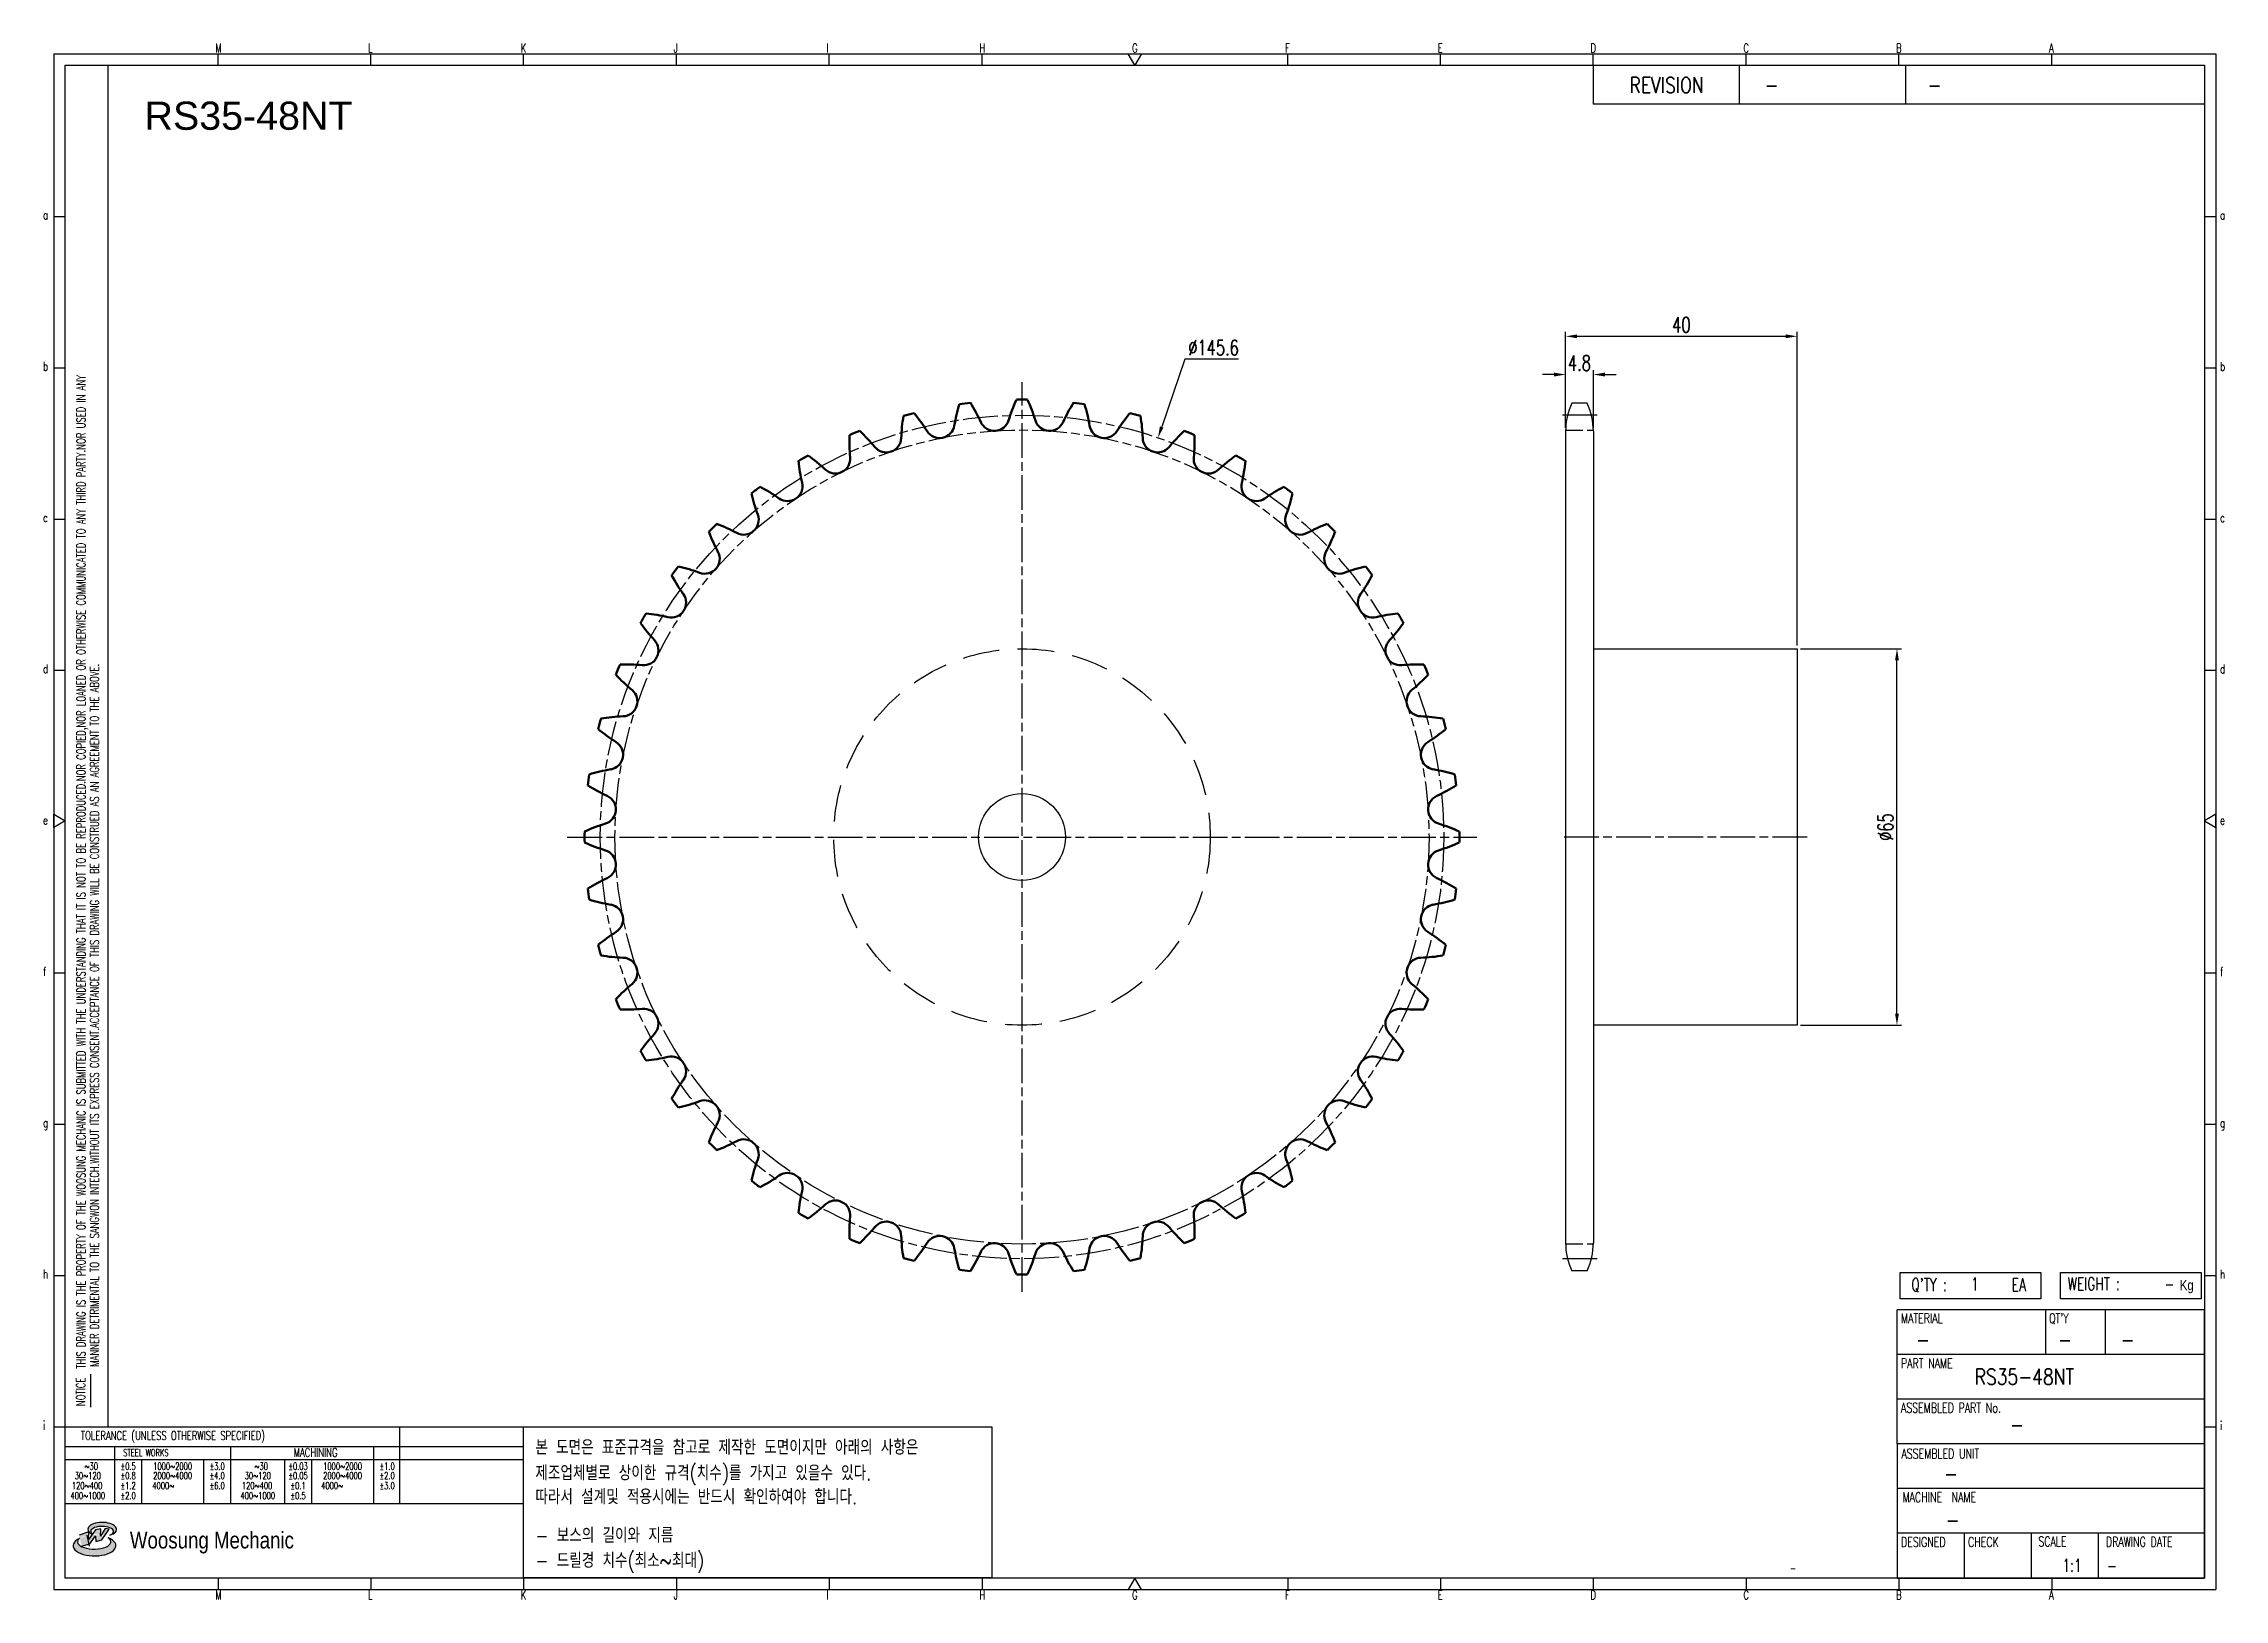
# Model space of a CAD drawing. Header units: millimetres. Extents: x -44812 to -44435, y 1096 to 1364.
import ezdxf
from ezdxf.enums import TextEntityAlignment as Align

# ---------------------------------------------------------------- set-up
doc = ezdxf.new("R2010")
doc.units = ezdxf.units.MM
for name, pattern in [('AM_ISO02W050', [7.5, 6, -1.5]), ('AM_ISO02W050x2', [3.75, 3, -0.75]), ('AM_ISO08W050', [18, 12, -1.5, 3, -1.5]), ('AM_ISO08W050x2', [9, 6, -0.75, 1.5, -0.75]), ('HIDDEN', [9.525, 6.35, -3.175])]:
    doc.linetypes.add(name, pattern=pattern)
for name, color, linetype, lineweight in [('AM_0N', 7, 'Continuous', 50), ('AM_3N', 6, 'AM_ISO02W050', 25), ('AM_7', 4, 'AM_ISO08W050', 25), ('AM_7N', 4, 'AM_ISO08W050', 25)]:
    doc.layers.add(name, color=color, linetype=linetype, lineweight=lineweight)
for name, color, linetype in [('HL', 2, 'HIDDEN'), ('S-DIM', 7, 'Continuous'), ('TITLE', 7, 'Continuous'), ('도면레이아웃', 7, 'Continuous')]:
    doc.layers.add(name, color=color, linetype=linetype)
doc.styles.add('HAN', font='ROMANS.shx', dxfattribs={"width": 0.7, "bigfont": 'whgtxt.shx'})
doc.styles.add('HKD_ST2', font='romans.shx', dxfattribs={"width": 0.7, "height": 4, "bigfont": '@extfont2.shx'})
doc.styles.add('HSG', font='SIMPLEX.shx', dxfattribs={"width": 0.7, "bigfont": 'HSG.shx'})
doc.styles.add('ROMANS', font='romans.shx', dxfattribs={"width": 0.7, "bigfont": 'whgtxt.shx'})
doc.styles.add('SLDTEXTSTYLE4', font='arial.ttf', dxfattribs={"width": 0.8})
doc.styles.get("Standard").update_dxf_attribs({"font": 'arial.ttf'})
doc.dimstyles.new('APP3.5', dxfattribs={"dimscale": 1.1, "dimtxt": 2.4, "dimasz": 1.8, "dimexe": 0.7, "dimexo": 0.5, "dimgap": 0.6, "dimtad": 1, "dimtoh": 1, "dimdec": 1, "dimrnd": 0.01, "dimzin": 9, "dimdsep": 46, "dimtxsty": 'HSG', "dimcen": 0, "dimclrd": 1, "dimclre": 1, "dimclrt": 256, "dimazin": 2, "dimtp": 1, "dimtm": 1, "dimtfac": 0.5, "dimtdec": 1, "dimtofl": 0, "dimtmove": 0, "dimatfit": 3, "dimfxl": 0, "dimtvp": 1, "dimtolj": 2, "dimlwd": -1, "dimlwe": -1, "dimarcsym": 0})

# ---------------------------------------------------------------- blocks, each defined once
blk = doc.blocks.new('SUYWSHJH')
at = {"layer": '도면레이아웃'}
h = blk.add_hatch(color=10, dxfattribs=at)
h.paths.add_polyline_path([(1.544, 35.177), (1.554, 34.966), (1.779, 35.034), (2.054, 35.422), (1.908, 35.446), (1.728, 35.167), (1.741, 35.439), (1.547, 35.405), (1.292, 35.041), (1.295, 35.33), (0.943, 35.208), (1.03, 34.8), (1.336, 34.885)])
edge = h.paths.add_edge_path()
edge.add_ellipse((1.795, 35.421), major_axis=(-0.53, 0), ratio=0.487785, start_angle=122.36065, end_angle=403.39574)
edge.add_line((1.411, 35.244), (1.419, 35.261))
edge.add_ellipse((1.798, 35.344), major_axis=(-0.423, 0), ratio=0.444396, start_angle=131.58977, end_angle=386.19408, ccw=False)
edge = h.paths.add_edge_path()
edge.add_ellipse((1.512, 34.815), major_axis=(-0.793, 0), ratio=0.480113, start_angle=314.67633, end_angle=590.85213)
edge.add_ellipse((1.501, 34.958), major_axis=(-0.62, 0), ratio=0.43311, start_angle=331.7024, end_angle=574.42495, ccw=False)
for p, q in [((0, 90.118), (80.15, 90.118)), ((0, 90.118), (0, 33.191)), ((6.089, 89.693), (6.089, 90.118)), ((11.753, 89.693), (11.753, 90.118)), ((17.418, 89.693), (17.418, 90.118)), ((23.082, 89.693), (23.082, 90.118)), ((28.746, 89.693), (28.746, 90.118)), ((34.411, 89.693), (34.411, 90.118)), ((45.739, 89.693), (45.739, 90.118)), ((51.404, 89.693), (51.404, 90.118)), ((57.068, 89.693), (57.068, 90.118)), ((62.732, 89.693), (62.732, 90.118)), ((68.397, 89.693), (68.397, 90.118)), ((74.061, 89.693), (74.061, 90.118)), ((80.15, 90.118), (80.15, 33.191)), ((0, 84.085), (0.425, 84.085)), ((79.725, 84.085), (80.15, 84.085)), ((0, 78.478), (0.425, 78.478)), ((79.725, 78.478), (80.15, 78.478)), ((0, 72.87), (0.425, 72.87)), ((79.725, 72.87), (80.15, 72.87)), ((0, 67.262), (0.425, 67.262)), ((79.725, 67.262), (80.15, 67.262)), ((0, 56.047), (0.425, 56.047)), ((79.725, 56.047), (80.15, 56.047)), ((0, 50.439), (0.425, 50.439)), ((79.725, 50.439), (80.15, 50.439)), ((0, 44.832), (0.425, 44.832)), ((79.725, 44.832), (80.15, 44.832)), ((1.377, 39.947), (1.377, 41.174)), ((0, 39.224), (0.425, 39.224)), ((79.725, 39.224), (80.15, 39.224)), ((0, 33.191), (80.15, 33.191)), ((6.089, 33.616), (6.089, 33.191)), ((11.753, 33.616), (11.753, 33.191)), ((17.418, 33.616), (17.418, 33.191)), ((23.082, 33.616), (23.082, 33.191)), ((28.746, 33.616), (28.746, 33.191)), ((34.411, 33.616), (34.411, 33.191)), ((45.739, 33.616), (45.739, 33.191)), ((51.404, 33.616), (51.404, 33.191)), ((57.068, 33.616), (57.068, 33.191)), ((62.732, 33.616), (62.732, 33.191)), ((68.397, 33.616), (68.397, 33.191)), ((74.061, 33.616), (74.061, 33.191))]:
    blk.add_line(p, q)
at = {"color": 2}
for p, q in [((2.017, 39.224), (2.017, 89.693)), ((0.425, 39.224), (17.418, 39.224)), ((12.816, 39.224), (12.816, 36.382)), ((17.418, 33.616), (17.418, 39.224)), ((0.425, 38.487), (17.418, 38.487)), ((0.425, 38.012), (17.418, 38.012)), ((2.257, 38.487), (2.257, 36.382)), ((3.257, 38.012), (3.257, 36.382)), ((5.557, 38.012), (5.557, 36.382)), ((6.557, 38.5), (6.557, 36.382)), ((8.557, 38.012), (8.557, 36.382)), ((9.557, 38.026), (9.557, 36.382)), ((11.857, 38.487), (11.857, 36.382)), ((0.425, 36.382), (17.418, 36.382))]:
    blk.add_line(p, q, dxfattribs=at)
at = {"color": 6, "ltscale": 0.5}
for p, q in [((57.068, 89.693), (57.068, 88.246)), ((62.47, 89.693), (62.47, 88.246)), ((68.635, 89.693), (68.635, 88.246)), ((79.725, 88.246), (57.068, 88.246)), ((68.336, 38.59), (68.336, 43.563)), ((79.725, 43.563), (68.336, 43.563)), ((73.827, 43.563), (73.827, 41.905)), ((76.037, 43.563), (76.037, 41.905)), ((79.725, 38.59), (79.725, 43.563)), ((79.725, 41.905), (68.336, 41.905)), ((79.725, 40.248), (68.336, 40.248)), ((68.336, 38.59), (68.336, 33.616)), ((79.725, 38.59), (68.336, 38.59)), ((79.725, 33.616), (79.725, 38.59)), ((79.725, 36.932), (68.336, 36.932)), ((79.725, 35.274), (68.336, 35.274)), ((70.822, 33.616), (70.822, 35.274)), ((73.309, 33.616), (73.309, 35.274)), ((75.796, 33.616), (75.796, 35.274)), ((68.336, 33.616), (79.725, 33.616))]:
    blk.add_line(p, q, dxfattribs=at)
for points in [[(40.075, 89.693), (39.83, 90.118), (40.32, 90.118)], [(0.425, 89.693), (79.725, 89.693), (79.725, 33.616), (0.425, 33.616)], [(0.425, 61.679), (0, 61.433), (0, 61.924)], [(79.725, 61.679), (80.15, 61.433), (80.15, 61.924)], [(40.075, 33.616), (39.83, 33.191), (40.32, 33.191)]]:
    blk.add_lwpolyline(points, close=True)
at = {"layer": 'TITLE', "color": 20}
for p, q in [((68.449, 43.961), (68.449, 44.936)), ((68.449, 44.936), (73.654, 44.936)), ((73.654, 44.936), (73.654, 43.961)), ((74.39, 43.961), (74.39, 44.936)), ((74.39, 44.936), (79.595, 44.936)), ((79.595, 44.936), (79.595, 43.961)), ((73.654, 43.961), (68.449, 43.961)), ((79.595, 43.961), (74.39, 43.961))]:
    blk.add_line(p, q, dxfattribs=at)
at = {"layer": '도면레이아웃'}
for p, q in [((1.295, 35.33), (0.943, 35.208)), ((1.03, 34.8), (1.336, 34.885)), ((1.224, 35.208), (1.311, 34.8)), ((1.224, 35.208), (1.224, 35.208)), ((1.547, 35.405), (1.292, 35.041)), ((1.292, 35.041), (1.295, 35.33)), ((1.336, 34.885), (1.544, 35.177)), ((1.419, 35.261), (1.411, 35.244)), ((1.544, 35.177), (1.554, 34.966)), ((1.741, 35.439), (1.547, 35.405)), ((1.554, 34.966), (1.779, 35.034)), ((1.908, 35.446), (1.728, 35.167)), ((1.728, 35.167), (1.741, 35.439)), ((1.779, 35.034), (2.054, 35.422)), ((2.054, 35.422), (1.908, 35.446))]:
    blk.add_line(p, q, dxfattribs=at)
for centre, major_axis, ratio, start_param, end_param in [((1.795, 35.421), (-0.53, 0), 0.487785, 2.135596, 7.040584), ((1.512, 34.815), (-0.793, 0), 0.480113, 5.492138, 10.312315), ((1.501, 34.958), (-0.62, 0), 0.43311, 5.789299, 10.025607), ((1.798, 35.344), (-0.423, 0), 0.444396, 2.296675, 6.740358)]:
    blk.add_ellipse(centre, major_axis=major_axis, ratio=ratio, start_param=start_param, end_param=end_param, dxfattribs=at)
at = {"color": 4, "style": 'HKD_ST2', "width": 0.7}
for s, p in [('M', (5.988, 90.164)), ('L', (11.652, 90.164)), ('K', (17.316, 90.164)), ('J', (22.981, 90.164)), ('I', (28.645, 90.164)), ('H', (34.309, 90.164)), ('G', (39.974, 90.164)), ('F', (45.638, 90.164)), ('E', (51.302, 90.164)), ('D', (56.967, 90.164)), ('C', (62.631, 90.164)), ('B', (68.295, 90.164)), ('A', (73.96, 90.164)), ('a', (-0.395, 83.976)), ('a', (80.305, 83.97)), ('b', (-0.395, 78.368)), ('b', (80.305, 78.362)), ('c', (-0.395, 72.76)), ('c', (80.305, 72.754)), ('d', (-0.395, 67.153)), ('d', (80.305, 67.147)), ('e', (-0.395, 61.545)), ('e', (80.305, 61.539)), ('f', (-0.395, 55.937)), ('f', (80.305, 55.931)), ('g', (-0.395, 50.33)), ('g', (80.305, 50.324)), ('h', (-0.395, 44.722)), ('h', (80.305, 44.716)), ('i', (-0.395, 39.114)), ('i', (80.305, 39.108)), ('M', (5.988, 32.824)), ('L', (11.652, 32.824)), ('K', (17.316, 32.824)), ('J', (22.981, 32.824)), ('I', (28.645, 32.824)), ('H', (34.309, 32.824)), ('G', (39.974, 32.824)), ('F', (45.638, 32.824)), ('E', (51.302, 32.824)), ('D', (56.967, 32.824)), ('C', (62.631, 32.824)), ('B', (68.295, 32.824)), ('A', (73.96, 32.824))]:
    blk.add_text(s, height=0.326, dxfattribs=at).set_placement(p)
for s, height, style, width, p in [('REVISION', 0.5806, 'HAN', 0.8, (58.415, 88.664)), ('-', 0.581, 'HAN', 0.8, (63.426, 88.664)), ('-', 0.581, 'HAN', 0.8, (69.468, 88.664)), ("Q'TY : ", 0.4746, 'HKD_ST2', 0.7, (68.857, 44.253)), ('1', 0.475, 'HKD_ST2', 0.7, (71.071, 44.275)), ('EA', 0.4746, 'HKD_ST2', 0.7, (72.578, 44.253)), ('WEIGHT : ', 0.4746, 'HKD_ST2', 0.7, (74.65, 44.286)), ('-', 0.581, 'HAN', 0.8, (69.029, 42.157)), ('-', 0.581, 'HAN', 0.8, (74.289, 42.157)), ('-', 0.581, 'HAN', 0.8, (76.623, 42.157)), ('-', 0.581, 'HAN', 0.8, (72.515, 39.013)), ('-', 0.581, 'HAN', 0.8, (70.067, 37.189)), ('-', 0.581, 'HAN', 0.8, (70.126, 35.48)), ('1:1', 0.4746, 'HKD_ST2', 0.7, (74.458, 33.848)), ('-', 0.475, 'HKD_ST2', 0.7, (76.112, 33.837))]:
    blk.add_text(s, height=height, dxfattribs=dict(style=style, width=width)).set_placement(p)
at = {"color": 1, "style": 'HKD_ST2', "width": 0.7}
for s, p in [(' THIS DRAWING IS THE PROPERTY OF THE WOOSUNG MECHANIC IS SUBMITTED WITH THE UNDERSTANDING THAT IT IS NOT TO BE REPRODUCED.NOR COPIED,NOR LOANED OR OTHERWISE COMMUNICATED TO ANY THIRD PARTY.NOR USED IN ANY', (1.173, 41.217)), ('MANNER DETRIMENTAL TO THE SANGWON INTECH.WITHOUT ITS EXPRESS CONSENT.ACCEPTANCE OF THIS DRAWING WILL BE CONSTRUED AS AN AGREEMENT TO THE ABOVE.', (1.672, 41.447))]:
    blk.add_text(s, height=0.326266, rotation=90, dxfattribs=at).set_placement(p)
at = {"style": 'HKD_ST2', "width": 0.7}
blk.add_text('-', height=0.475, dxfattribs=at).set_placement((78.613, 44.286), align=Align.RIGHT)
at = {"color": 4, "style": 'HKD_ST2', "width": 0.7}
for s, height, p in [('MATERIAL', 0.3651, (68.474, 43.425)), ("QT'Y", 0.3651, (73.965, 43.425)), ('PART NAME', 0.3651, (68.474, 41.756)), ('ASSEMBLED PART No.', 0.36511, (68.474, 40.109)), ('ASSEMBLED UNIT', 0.36511, (68.49, 38.408)), ('MACHINE  NAME', 0.36511, (68.532, 36.794)), ('DESIGNED', 0.3651, (68.474, 35.136)), ('CHECK', 0.3651, (70.961, 35.136)), ('SCALE', 0.3651, (73.566, 35.153)), ('DRAWING DATE', 0.36511, (76.071, 35.141))]:
    blk.add_text(s, height=height, dxfattribs=at).set_placement(p, align=Align.TOP_LEFT)
at = {"style": 'HKD_ST2', "width": 0.7}
blk.add_text('NOTICE', height=0.3263, rotation=90, dxfattribs=at).set_placement((1.163, 39.988))
for s, height, style, width, p in [('TOLERANCE (UNLESS OTHERWISE SPECIFIED)', 0.32627, 'HKD_ST2', 0.7, (4.417, 38.896)), ('-', 0.326, 'ROMANS', 0.65, (64.469, 33.975))]:
    blk.add_text(s, height=height, dxfattribs=dict(style=style, width=width)).set_placement(p, align=Align.MIDDLE_CENTER)
at = {"color": 4, "style": 'HKD_ST2', "width": 0.7}
for s, height, p in [('STEEL WORKS', 0.26101, (3.416, 38.268)), ('MACHINING', 0.3263, (9.707, 38.27)), ('%%P0.5', 0.261, (2.757, 37.762)), ('%%P0.8', 0.261, (2.757, 37.411)), ('%%P3.0', 0.261, (6.057, 37.762)), ('%%P4.0', 0.261, (6.057, 37.411)), ('%%P0.03', 0.261, (9.057, 37.762)), ('%%P0.05', 0.261, (9.057, 37.411)), ('%%P1.0', 0.261, (12.357, 37.762)), ('%%P2.0', 0.261, (12.357, 37.411)), ('%%P1.2', 0.261, (2.757, 37.045)), ('%%P2.0', 0.261, (2.757, 36.67)), ('%%P6.0', 0.261, (6.057, 37.045)), ('%%P0.1', 0.261, (9.057, 37.045)), ('%%P0.5', 0.261, (9.057, 36.67)), ('%%P3.0', 0.261, (12.357, 37.045))]:
    blk.add_text(s, height=height, dxfattribs=at).set_placement(p, align=Align.MIDDLE)
for s, height, p in [('30%%126120', 0.261, (1.263, 37.411)), ('%%12630', 0.261, (1.389, 37.762)), ('2000%%1264000', 0.26101, (4.407, 37.411)), ('1000%%1262000', 0.26101, (4.407, 37.762)), ('30%%126120', 0.261, (7.563, 37.411)), ('%%12630', 0.261, (7.689, 37.762)), ('2000%%1264000', 0.26101, (10.707, 37.411)), ('1000%%1262000', 0.26101, (10.707, 37.762)), ('400%%1261000', 0.26101, (1.263, 36.67)), ('120%%126400', 0.26101, (1.237, 37.045)), ('4000%%126', 0.261, (4.061, 37.045)), ('400%%1261000', 0.26101, (7.563, 36.67)), ('120%%126400', 0.26101, (7.537, 37.045)), ('4000%%126', 0.261, (10.321, 37.045))]:
    blk.add_text(s, height=height, dxfattribs=at).set_placement(p, align=Align.MIDDLE_CENTER)
at = {"color": 1, "style": 'SLDTEXTSTYLE4', "width": 0.8}
blk.add_text('Woosung Mechanic', height=0.61957, dxfattribs=at).set_placement((2.822, 34.711))
at = {"layer": 'TITLE', "width": 0.8}
blk.add_text('Kg', height=0.3789, dxfattribs=at).set_placement((78.807, 44.286))
blk = doc.blocks.new('*D548')
at = {"layer": 'Defpoints', "color": 0, "transparency": 16777216}
for p in [(-44508.97, 1259.98), (-44491.75, 1259.98), (-44508.97, 1194.98)]:
    blk.add_point(p, dxfattribs=at)
at = {"layer": 'S-DIM', "color": 1, "transparency": 16777216}
for p, q in [((-44508.42, 1259.98), (-44490.98, 1259.98)), ((-44491.75, 1196.96), (-44491.75, 1258)), ((-44508.42, 1194.98), (-44490.98, 1194.98))]:
    blk.add_line(p, q, dxfattribs=at)
for points in [[(-44492.08, 1258), (-44491.42, 1258), (-44491.75, 1259.98)], [(-44492.08, 1196.96), (-44491.42, 1196.96), (-44491.75, 1194.98)]]:
    blk.add_solid(points, dxfattribs=at)
at = {"layer": 'S-DIM', "transparency": 16777216, "insert": (-44493.73, 1229.19), "char_height": 2.64, "attachment_point": 5, "rotation": 90, "style": 'HSG'}
blk.add_mtext('\\A2;%%c65', dxfattribs=at)
blk = doc.blocks.new('*D549')
at = {"layer": 'Defpoints', "color": 0, "transparency": 16777216}
for p in [(-44544.17, 1307.33), (-44548.97, 1297.58), (-44544.17, 1297.58)]:
    blk.add_point(p, dxfattribs=at)
at = {"layer": 'S-DIM', "color": 1, "transparency": 16777216}
for p, q in [((-44550.95, 1307.33), (-44552.93, 1307.33)), ((-44548.97, 1298.13), (-44548.97, 1308.1)), ((-44544.17, 1298.13), (-44544.17, 1308.1)), ((-44542.19, 1307.33), (-44540.21, 1307.33))]:
    blk.add_line(p, q, dxfattribs=at)
for points in [[(-44550.95, 1307.66), (-44550.95, 1307), (-44548.97, 1307.33)], [(-44542.19, 1307.66), (-44542.19, 1307), (-44544.17, 1307.33)]]:
    blk.add_solid(points, dxfattribs=at)
at = {"layer": 'S-DIM', "transparency": 16777216, "insert": (-44546.57, 1309.31), "char_height": 2.64, "attachment_point": 5, "style": 'HSG'}
blk.add_mtext('\\A2;4.8', dxfattribs=at)
blk = doc.blocks.new('*D550')
at = {"layer": 'Defpoints', "color": 0, "transparency": 16777216}
for p in [(-44508.97, 1313.93), (-44548.97, 1297.58), (-44508.97, 1259.98)]:
    blk.add_point(p, dxfattribs=at)
at = {"layer": 'S-DIM', "color": 1, "transparency": 16777216}
for p, q in [((-44548.97, 1298.13), (-44548.97, 1314.7)), ((-44508.97, 1260.53), (-44508.97, 1314.7)), ((-44546.99, 1313.93), (-44510.95, 1313.93))]:
    blk.add_line(p, q, dxfattribs=at)
for points in [[(-44546.99, 1314.26), (-44546.99, 1313.6), (-44548.97, 1313.93)], [(-44510.95, 1314.26), (-44510.95, 1313.6), (-44508.97, 1313.93)]]:
    blk.add_solid(points, dxfattribs=at)
at = {"layer": 'S-DIM', "transparency": 16777216, "insert": (-44528.97, 1315.91), "char_height": 2.64, "attachment_point": 5, "style": 'HSG'}
blk.add_mtext('\\A2;40', dxfattribs=at)
blk = doc.blocks.new('*D551')
at = {"layer": 'Defpoints', "color": 0, "transparency": 16777216}
for p in [(-44619.35, 1296.41), (-44666.32, 1158.55)]:
    blk.add_point(p, dxfattribs=at)
at = {"layer": 'S-DIM', "color": 1, "transparency": 16777216}
for p, q in [((-44614.72, 1309.99), (-44618.71, 1298.28)), ((-44605.44, 1309.99), (-44614.72, 1309.99))]:
    blk.add_line(p, q, dxfattribs=at)
blk.add_solid([(-44619.02, 1298.39), (-44618.4, 1298.18), (-44619.35, 1296.41)], dxfattribs=at)
at = {"layer": 'S-DIM', "transparency": 16777216, "insert": (-44609.75, 1311.97), "char_height": 2.64, "attachment_point": 5, "style": 'HSG'}
blk.add_mtext('\\A2;∅145.6', dxfattribs=at)

msp = doc.modelspace()

# ---------------------------------------------------------------- linework, layer by layer
for p, q in [((-44545.24, 1302.38), (-44547.9, 1302.38)), ((-44548.97, 1297.58), (-44548.97, 1157.38)), ((-44544.17, 1297.58), (-44544.17, 1157.38)), ((-44545.24, 1152.58), (-44547.9, 1152.58))]:
    msp.add_line(p, q)
msp.add_lwpolyline([(-44544.17, 1259.98), (-44508.97, 1259.98), (-44508.97, 1194.98), (-44544.17, 1194.98)])
at = {"color": 4}
msp.add_lwpolyline([(-44728.89, 1125.66), (-44648.02, 1125.66), (-44648.02, 1099.54), (-44728.89, 1099.54)], close=True, dxfattribs=at)
msp.add_circle((-44642.83, 1227.48), 7.5)
for centre, start, end in [((-44537.67, 1297.58), 154.8633, 180), ((-44555.47, 1297.58), 0, 25.1367), ((-44537.67, 1157.38), 180, 205.1367), ((-44555.47, 1157.38), 334.8633, 0)]:
    msp.add_arc(centre, 11.3, start, end)
at = {"layer": 'AM_0N'}
for centre, radius, start, end in [((-44616.03, 1290.4), 30.48, 155.6008, 162.8125), ((-44642.83, 1227.48), 75.52, 89.2775, 90.7225), ((-44669.64, 1290.4), 30.48, 17.1875, 24.3992), ((-44633.23, 1295.2), 30.48, 170.6008, 177.8125), ((-44642.83, 1227.48), 75.52, 104.2775, 105.7225), ((-44685.01, 1281.32), 30.48, 32.1875, 39.3992), ((-44624.47, 1293.36), 30.48, 163.1008, 170.3125), ((-44642.83, 1227.48), 75.52, 96.7775, 98.2225), ((-44677.62, 1286.37), 30.48, 24.6875, 31.8992), ((-44647.6, 1300.17), 2.57, 204.6875, 342.8125), ((-44638.07, 1300.17), 2.57, 197.1875, 335.3125), ((-44608.05, 1286.37), 30.48, 148.1008, 155.3125), ((-44642.83, 1227.48), 75.52, 81.7775, 83.2225), ((-44661.2, 1293.36), 30.48, 9.6875, 16.8992), ((-44600.66, 1281.32), 30.48, 140.6008, 147.8125), ((-44642.83, 1227.48), 75.52, 74.2775, 75.7225), ((-44652.44, 1295.2), 30.48, 2.1875, 9.3992), ((-44642.15, 1295.87), 30.48, 178.1008, 185.3125), ((-44642.83, 1227.48), 75.52, 111.7775, 113.2225), ((-44691.68, 1275.35), 30.48, 39.6875, 46.8992), ((-44666.25, 1296.46), 2.57, 219.6875, 357.8125), ((-44657.05, 1298.92), 2.57, 212.1875, 350.3125), ((-44628.62, 1298.92), 2.57, 189.6875, 327.8125), ((-44619.42, 1296.46), 2.57, 182.1875, 320.3125), ((-44593.99, 1275.35), 30.48, 133.1008, 140.3125), ((-44642.83, 1227.48), 75.52, 66.7775, 68.2225), ((-44643.52, 1295.87), 30.48, 354.6875, 1.8992), ((-44642.83, 1227.48), 75.52, 119.2775, 120.7225), ((-44651.08, 1295.38), 30.48, 185.6008, 192.8125), ((-44697.51, 1268.57), 30.48, 47.1875, 54.3992), ((-44675.05, 1292.81), 2.57, 227.1875, 5.3125), ((-44610.62, 1292.81), 2.57, 174.6875, 312.8125), ((-44588.16, 1268.57), 30.48, 125.6008, 132.8125), ((-44642.83, 1227.48), 75.52, 59.2775, 60.7225), ((-44634.59, 1295.38), 30.48, 347.1875, 354.3992), ((-44642.83, 1227.48), 75.52, 126.7775, 128.2225), ((-44702.41, 1261.08), 30.48, 54.6875, 61.8992), ((-44683.3, 1288.05), 2.57, 234.6875, 12.8125), ((-44602.36, 1288.05), 2.57, 167.1875, 305.3125), ((-44583.26, 1261.08), 30.48, 118.1008, 125.3125), ((-44642.83, 1227.48), 75.52, 51.7775, 53.2225), ((-44659.87, 1293.72), 30.48, 193.1008, 200.3125), ((-44625.8, 1293.72), 30.48, 339.6875, 346.8992), ((-44642.83, 1227.48), 75.52, 134.2775, 135.7225), ((-44706.28, 1253.02), 30.48, 62.1875, 69.3992), ((-44690.86, 1282.25), 2.57, 242.1875, 20.3125), ((-44594.81, 1282.25), 2.57, 159.6875, 297.8125), ((-44579.39, 1253.02), 30.48, 110.6008, 117.8125), ((-44642.83, 1227.48), 75.52, 44.2775, 45.7225), ((-44697.6, 1275.51), 2.57, 249.6875, 27.8125), ((-44668.37, 1290.93), 30.48, 200.6008, 207.8125), ((-44588.07, 1275.51), 2.57, 152.1875, 290.3125), ((-44617.3, 1290.93), 30.48, 332.1875, 339.3992), ((-44642.83, 1227.48), 75.52, 141.7775, 143.2225), ((-44709.07, 1244.52), 30.48, 69.6875, 76.8992), ((-44576.6, 1244.52), 30.48, 103.1008, 110.3125), ((-44642.83, 1227.48), 75.52, 36.7775, 38.2225), ((-44703.4, 1267.95), 2.57, 257.1875, 35.3125), ((-44676.44, 1287.05), 30.48, 208.1008, 215.3125), ((-44582.27, 1267.95), 2.57, 144.6875, 282.8125), ((-44609.23, 1287.05), 30.48, 324.6875, 331.8992), ((-44642.83, 1227.48), 75.52, 149.2775, 150.7225), ((-44710.73, 1235.73), 30.48, 77.1875, 84.3992), ((-44574.94, 1235.73), 30.48, 95.6008, 102.8125), ((-44642.83, 1227.48), 75.52, 29.2775, 30.7225), ((-44683.92, 1282.16), 30.48, 215.6008, 222.8125), ((-44601.74, 1282.16), 30.48, 317.1875, 324.3992), ((-44708.17, 1259.7), 2.57, 264.6875, 42.8125), ((-44577.5, 1259.7), 2.57, 137.1875, 275.3125), ((-44642.83, 1227.48), 75.52, 156.7775, 158.2225), ((-44690.71, 1276.32), 30.48, 223.1008, 230.3125), ((-44711.22, 1226.79), 30.48, 84.6875, 91.8992), ((-44574.44, 1226.79), 30.48, 88.1008, 95.3125), ((-44594.96, 1276.32), 30.48, 309.6875, 316.8992), ((-44642.83, 1227.48), 75.52, 21.7775, 23.2225), ((-44711.81, 1250.89), 2.57, 272.1875, 50.3125), ((-44573.86, 1250.89), 2.57, 129.6875, 267.8125), ((-44642.83, 1227.48), 75.52, 164.2775, 165.7225), ((-44710.55, 1217.87), 30.48, 92.1875, 99.3992), ((-44575.12, 1217.87), 30.48, 80.6008, 87.8125), ((-44642.83, 1227.48), 75.52, 14.2775, 15.7225), ((-44696.67, 1269.66), 30.48, 230.6008, 237.8125), ((-44714.28, 1241.69), 2.57, 279.6875, 57.8125), ((-44571.39, 1241.69), 2.57, 122.1875, 260.3125), ((-44588.99, 1269.66), 30.48, 302.1875, 309.3992), ((-44708.72, 1209.12), 30.48, 99.6875, 106.8992), ((-44576.95, 1209.12), 30.48, 73.1008, 80.3125), ((-44642.83, 1227.48), 75.52, 171.7775, 173.2225), ((-44701.72, 1262.27), 30.48, 238.1008, 245.3125), ((-44583.95, 1262.27), 30.48, 294.6875, 301.8992), ((-44642.83, 1227.48), 75.52, 6.7775, 8.2225), ((-44715.52, 1232.24), 2.57, 287.1875, 65.3125), ((-44570.15, 1232.24), 2.57, 114.6875, 252.8125), ((-44705.76, 1200.67), 30.48, 107.1875, 114.3992), ((-44642.83, 1227.48), 75.52, 179.2775, 180.7225), ((-44579.91, 1200.67), 30.48, 65.6008, 72.8125), ((-44642.83, 1227.48), 75.52, 359.2775, 0.7225), ((-44705.76, 1254.29), 30.48, 245.6008, 252.8125), ((-44715.52, 1222.72), 2.57, 294.6875, 72.8125), ((-44570.15, 1222.72), 2.57, 107.1875, 245.3125), ((-44579.91, 1254.29), 30.48, 287.1875, 294.3992), ((-44701.72, 1192.69), 30.48, 114.6875, 121.8992), ((-44583.95, 1192.69), 30.48, 58.1008, 65.3125), ((-44642.83, 1227.48), 75.52, 186.7775, 188.2225), ((-44708.72, 1245.84), 30.48, 253.1008, 260.3125), ((-44576.95, 1245.84), 30.48, 279.6875, 286.8992), ((-44642.83, 1227.48), 75.52, 351.7775, 353.2225), ((-44714.28, 1213.27), 2.57, 302.1875, 80.3125), ((-44571.39, 1213.27), 2.57, 99.6875, 237.8125), ((-44696.67, 1185.3), 30.48, 122.1875, 129.3992), ((-44642.83, 1227.48), 75.52, 194.2775, 195.7225), ((-44588.99, 1185.3), 30.48, 50.6008, 57.8125), ((-44642.83, 1227.48), 75.52, 344.2775, 345.7225), ((-44710.55, 1237.09), 30.48, 260.6008, 267.8125), ((-44711.81, 1204.07), 2.57, 309.6875, 87.8125), ((-44573.86, 1204.07), 2.57, 92.1875, 230.3125), ((-44575.12, 1237.09), 30.48, 272.1875, 279.3992), ((-44690.71, 1178.64), 30.48, 129.6875, 136.8992), ((-44594.96, 1178.64), 30.48, 43.1008, 50.3125), ((-44642.83, 1227.48), 75.52, 201.7775, 203.2225), ((-44711.22, 1228.17), 30.48, 268.1008, 275.3125), ((-44708.17, 1195.26), 2.57, 317.1875, 95.3125), ((-44577.5, 1195.26), 2.57, 84.6875, 222.8125), ((-44574.44, 1228.17), 30.48, 264.6875, 271.8992), ((-44642.83, 1227.48), 75.52, 336.7775, 338.2225), ((-44683.92, 1172.8), 30.48, 137.1875, 144.3992), ((-44642.83, 1227.48), 75.52, 209.2775, 210.7225), ((-44601.74, 1172.8), 30.48, 35.6008, 42.8125), ((-44642.83, 1227.48), 75.52, 329.2775, 330.7225), ((-44710.73, 1219.23), 30.48, 275.6008, 282.8125), ((-44703.4, 1187.01), 2.57, 324.6875, 102.8125), ((-44582.27, 1187.01), 2.57, 77.1875, 215.3125), ((-44574.94, 1219.23), 30.48, 257.1875, 264.3992), ((-44676.44, 1167.91), 30.48, 144.6875, 151.8992), ((-44609.23, 1167.91), 30.48, 28.1008, 35.3125), ((-44642.83, 1227.48), 75.52, 216.7775, 218.2225), ((-44709.07, 1210.44), 30.48, 283.1008, 290.3125), ((-44697.6, 1179.45), 2.57, 332.1875, 110.3125), ((-44588.07, 1179.45), 2.57, 69.6875, 207.8125), ((-44576.6, 1210.44), 30.48, 249.6875, 256.8992), ((-44642.83, 1227.48), 75.52, 321.7775, 323.2225), ((-44668.37, 1164.03), 30.48, 152.1875, 159.3992), ((-44706.28, 1201.94), 30.48, 290.6008, 297.8125), ((-44690.86, 1172.71), 2.57, 339.6875, 117.8125), ((-44594.81, 1172.71), 2.57, 62.1875, 200.3125), ((-44579.39, 1201.94), 30.48, 242.1875, 249.3992), ((-44617.3, 1164.03), 30.48, 20.6008, 27.8125), ((-44642.83, 1227.48), 75.52, 224.2775, 225.7225), ((-44659.87, 1161.24), 30.48, 159.6875, 166.8992), ((-44625.8, 1161.24), 30.48, 13.1008, 20.3125), ((-44642.83, 1227.48), 75.52, 314.2775, 315.7225), ((-44642.83, 1227.48), 75.52, 231.7775, 233.2225), ((-44702.41, 1193.88), 30.48, 298.1008, 305.3125), ((-44683.3, 1166.91), 2.57, 347.1875, 125.3125), ((-44602.36, 1166.91), 2.57, 54.6875, 192.8125), ((-44583.26, 1193.88), 30.48, 234.6875, 241.8992), ((-44642.83, 1227.48), 75.52, 306.7775, 308.2225), ((-44651.08, 1159.59), 30.48, 167.1875, 174.3992), ((-44697.51, 1186.39), 30.48, 305.6008, 312.8125), ((-44675.05, 1162.15), 2.57, 354.6875, 132.8125), ((-44610.62, 1162.15), 2.57, 47.1875, 185.3125), ((-44588.16, 1186.39), 30.48, 227.1875, 234.3992), ((-44634.59, 1159.59), 30.48, 5.6008, 12.8125), ((-44642.83, 1227.48), 75.52, 239.2775, 240.7225), ((-44642.15, 1159.09), 30.48, 174.6875, 181.8992), ((-44691.68, 1179.61), 30.48, 313.1008, 320.3125), ((-44666.25, 1158.5), 2.57, 2.1875, 140.3125), ((-44619.42, 1158.5), 2.57, 39.6875, 177.8125), ((-44593.99, 1179.61), 30.48, 219.6875, 226.8992), ((-44643.52, 1159.09), 30.48, 358.1008, 5.3125), ((-44642.83, 1227.48), 75.52, 299.2775, 300.7225), ((-44642.83, 1227.48), 75.52, 246.7775, 248.2225), ((-44633.23, 1159.76), 30.48, 182.1875, 189.3992), ((-44685.01, 1173.64), 30.48, 320.6008, 327.8125), ((-44657.05, 1156.04), 2.57, 9.6875, 147.8125), ((-44624.47, 1161.6), 30.48, 189.6875, 196.8992), ((-44647.6, 1154.79), 2.57, 17.1875, 155.3125), ((-44638.07, 1154.79), 2.57, 24.6875, 162.8125), ((-44661.2, 1161.6), 30.48, 343.1008, 350.3125), ((-44628.62, 1156.04), 2.57, 32.1875, 170.3125), ((-44600.66, 1173.64), 30.48, 212.1875, 219.3992), ((-44652.44, 1159.76), 30.48, 350.6008, 357.8125), ((-44642.83, 1227.48), 75.52, 291.7775, 293.2225), ((-44642.83, 1227.48), 75.52, 254.2775, 255.7225), ((-44642.83, 1227.48), 75.52, 261.7775, 263.2225), ((-44677.62, 1168.6), 30.48, 328.1008, 335.3125), ((-44616.03, 1164.56), 30.48, 197.1875, 204.3992), ((-44669.64, 1164.56), 30.48, 335.6008, 342.8125), ((-44608.05, 1168.6), 30.48, 204.6875, 211.8992), ((-44642.83, 1227.48), 75.52, 276.7775, 278.2225), ((-44642.83, 1227.48), 75.52, 284.2775, 285.7225), ((-44642.83, 1227.48), 75.52, 269.2775, 270.7225)]:
    msp.add_arc(centre, radius, start, end, dxfattribs=at)
at = {"layer": 'AM_3N', "linetype": 'AM_ISO02W050x2'}
for p, q in [((-44548.97, 1297.73), (-44544.17, 1297.73)), ((-44548.97, 1157.23), (-44544.17, 1157.23))]:
    msp.add_line(p, q, dxfattribs=at)
at = {"layer": 'AM_7', "linetype": 'AM_ISO08W050x2'}
for p, q in [((-44543.51, 1300.3), (-44549.62, 1300.3)), ((-44507.24, 1227.48), (-44549.62, 1227.48)), ((-44543.51, 1154.66), (-44549.62, 1154.66))]:
    msp.add_line(p, q, dxfattribs=at)
for radius in [72.82, 70.28]:
    msp.add_circle((-44642.83, 1227.48), radius, dxfattribs=at)
at = {"layer": 'AM_7N', "linetype": 'AM_ISO08W050x2'}
for p, q in [((-44642.83, 1148.96), (-44642.83, 1306)), ((-44721.35, 1227.48), (-44564.32, 1227.48))]:
    msp.add_line(p, q, dxfattribs=at)
at = {"layer": 'HL'}
msp.add_circle((-44642.83, 1227.48), 32.5, dxfattribs=at)

# ---------------------------------------------------------------- block references
at = {"xscale": 4.658222940174602, "yscale": 4.658222940174602, "zscale": 4.658222940174602}
msp.add_blockref('SUYWSHJH', (-44810.02, 942.94), dxfattribs=at)

# ---------------------------------------------------------------- texts
at = {"color": 2}
msp.add_text('RS35-48NT', height=4.867, dxfattribs=at).set_placement((-44794.34, 1349.59))
at = {"style": 'HAN', "width": 0.8}
msp.add_text('RS35-48NT', height=2.705, dxfattribs=at).set_placement((-44478.32, 1132.93))
at = {"color": 4, "style": 'HAN', "width": 0.8}
for s, p in [('본 도면은 표준규격을 참고로 제작한 도면이지만 아래의 사항은', (-44726.86, 1120.82)), ('제조업체별로 상이한 규격(치수)를 가지고 있을수 있다.', (-44726.86, 1116.39)), ('따라서 설계및 적용시에는 반드시 확인하여야 합니다.', (-44726.86, 1112.27)), ('- 보스의 길이와 지름', (-44726.86, 1105.63)), ('- 드릴경 치수(최소~최대)', (-44726.86, 1101.28))]:
    msp.add_text(s, height=2.559, dxfattribs=at).set_placement(p)

# ---------------------------------------------------------------- dimensions: what is measured, and where the dimension line sits
at = {"layer": 'S-DIM'}
dim = msp.add_linear_dim(base=(-44508.97, 1313.93), p1=(-44548.97, 1297.58), p2=(-44508.97, 1259.98), dimstyle='APP3.5', dxfattribs=at)
dim.commit()
dim.dimension.update_dxf_attribs({"geometry": '*D550', "text_midpoint": (-44528.97, 1315.91)})
dim = msp.add_diameter_dim_2p(p1=(-44666.32, 1158.55), p2=(-44619.35, 1296.41), dimstyle='APP3.5', dxfattribs=at)
dim.commit()
dim.dimension.update_dxf_attribs({"geometry": '*D551', "text_midpoint": (-44609.75, 1309.99), "dimtype": 163})
dim = msp.add_linear_dim(base=(-44544.17, 1307.33), p1=(-44548.97, 1297.58), p2=(-44544.17, 1297.58), dimstyle='APP3.5', dxfattribs=at)
dim.commit()
dim.dimension.update_dxf_attribs({"geometry": '*D549', "text_midpoint": (-44546.57, 1307.33), "dimtype": 160})
dim = msp.add_linear_dim(base=(-44491.75, 1259.98), p1=(-44508.97, 1194.98), p2=(-44508.97, 1259.98), angle=90, text='%%c<>', dimstyle='APP3.5', dxfattribs=at)
dim.commit()
dim.dimension.update_dxf_attribs({"geometry": '*D548', "text_midpoint": (-44491.75, 1229.19), "dimtype": 160})

doc.saveas('drawing.dxf')
